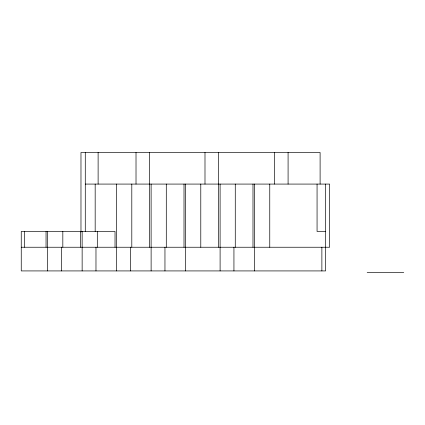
<?xml version="1.0" encoding="UTF-8"?>
<svg xmlns="http://www.w3.org/2000/svg" width="425" height="425" viewBox="0 0 425 425"><rect width="100%" height="100%" fill="white"/><g stroke="black" fill="none" stroke-linecap="round" stroke-linejoin="round"><path stroke-width="0.64" d="M85.282 184.078L329.625 184.078L329.625 247.238L21.25 247.238M325.614 231.444L317.061 231.444L317.061 184.078M367.173 272.499L403.75 272.499M325.614 184.078L325.614 270.922L21.25 270.922L21.25 231.444L115.026 231.444L115.026 247.238M321.874 247.238L321.874 270.922M320.105 184.078L320.105 152.501L80.978 152.501L80.978 231.997M288.086 152.501L288.086 184.078M274.587 152.501L274.587 184.078M269.763 184.078L269.763 247.238M254.591 184.078L254.591 270.922M252.987 184.078L252.987 247.238M235.275 184.078L235.275 247.238M233.936 247.238L233.936 270.922M220.102 184.078L220.102 270.922M218.498 152.501L218.498 247.238M204.993 152.501L204.993 184.078M200.786 184.078L200.786 247.238M185.613 184.078L185.613 270.922M184.009 184.078L184.009 247.238M166.292 184.078L166.292 247.238M164.958 247.238L164.958 270.922M151.119 184.078L151.119 270.922M149.515 152.501L149.515 247.238M136.016 152.501L136.016 184.078M131.803 184.078L131.803 247.238M130.47 247.238L130.47 270.922M116.631 184.078L116.631 270.922M98.117 152.501L98.117 184.078M97.314 231.444L97.314 247.238M95.976 247.238L95.976 270.922M95.173 184.078L95.173 231.444M85.282 152.501L85.282 231.444M82.142 231.444L82.142 270.922M80.537 231.444L80.537 247.238M62.826 231.444L62.826 247.238M61.487 247.238L61.487 270.922M47.653 231.444L47.653 270.922M46.049 231.444L46.049 247.238M24.326 231.444L24.326 247.238"/></g></svg>
